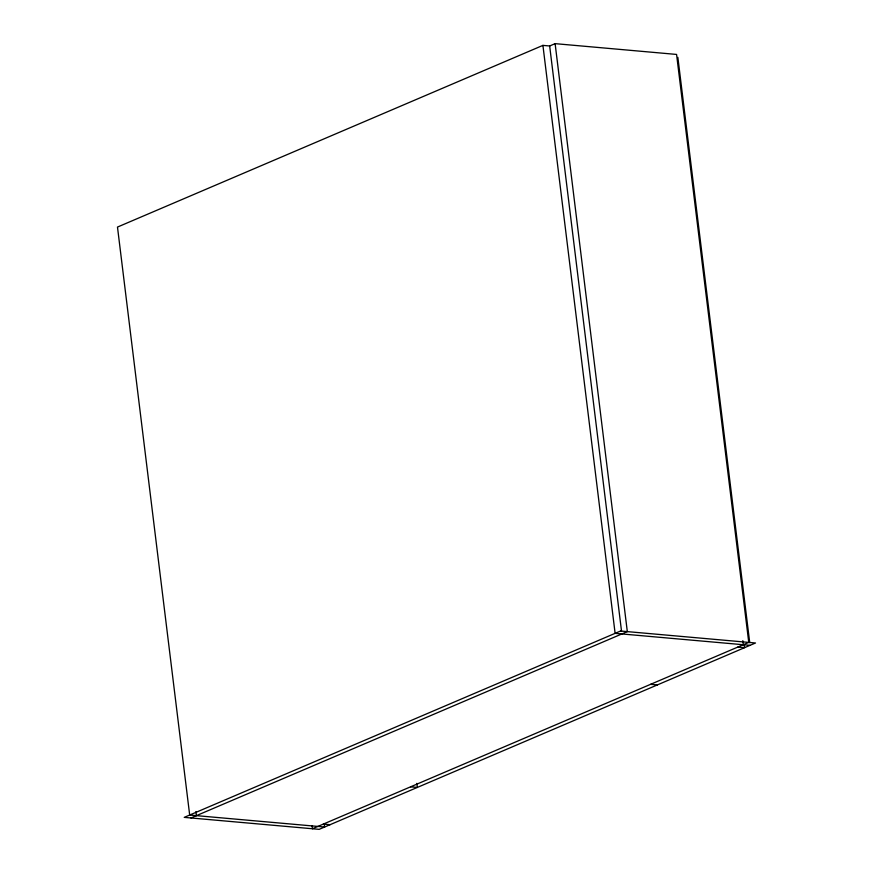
<?xml version="1.0" encoding="UTF-8"?>
<svg xmlns="http://www.w3.org/2000/svg" width="873" height="873" viewBox="0 0 873 873"><rect width="100%" height="100%" fill="white"/><g stroke="black" fill="none" stroke-linecap="round" stroke-linejoin="round"><path stroke-width="1.31" d="M312.098 826.044L312.425 828.75L748.761 642.397L676.575 54.432L555.119 43.65L549.663 45.974L542.919 45.385L117.484 227.067L189.681 815.044L324.625 827.026L324.298 824.319M190.98 817.968L627.316 631.615L555.119 43.65M750.06 645.333L615.116 633.351L542.919 45.385M737.86 647.057L744.604 647.657L744.276 644.961M650.592 684.334L657.336 684.934M410.605 786.824L417.349 787.424L416.847 783.365M323.337 824.09L330.081 824.69M677.863 57.367L749.721 642.626M742.814 640.673L743.305 644.732M549.663 45.974L621.532 631.244M195.934 811.584L196.425 815.633M620.572 631.015L184.225 817.368L319.169 829.35L755.516 642.997L620.572 631.015"/></g></svg>
